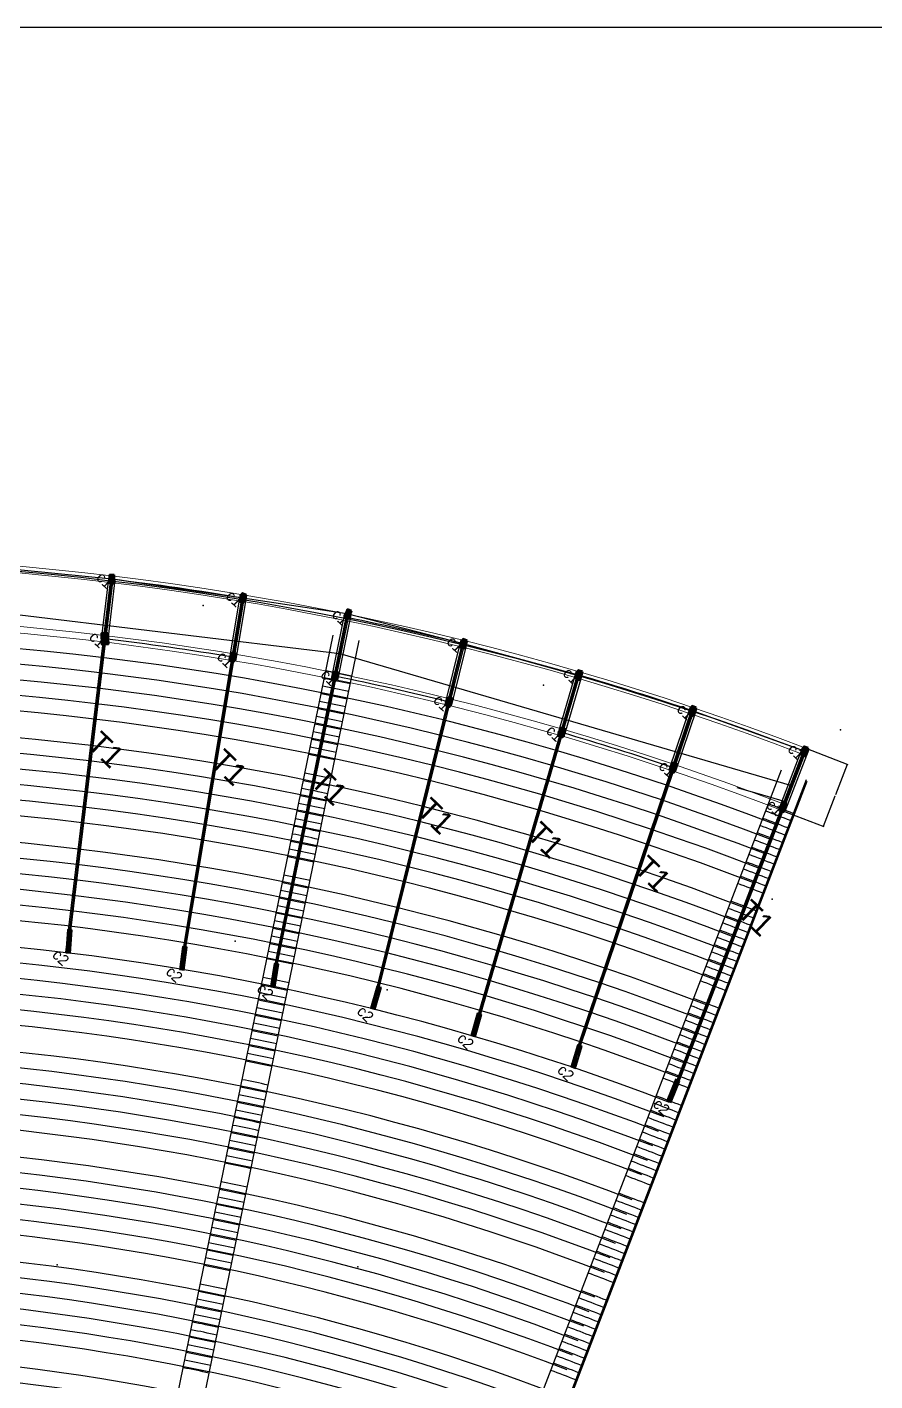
# Model space of a CAD drawing. Extents: x 60675 to 406257, y -6788 to 756297.
# Drawn here: x 393291 to 393673, y 755368 to 755978 of the extents above; entities that cross this region are included whole.
import ezdxf

# ---------------------------------------------------------------- set-up
doc = ezdxf.new("R2010")
doc.units = 0
doc.linetypes.add('CONTINU', pattern=[0])
doc.layers.get('0').update_dxf_attribs({"linetype": 'CONTINUOUS'})
doc.layers.get('Defpoints').update_dxf_attribs({"linetype": 'CONTINUOUS'})
doc.layers.add('CENTERLINE', color=7, linetype='CONTINUOUS')
doc.layers.add('POINTS', color=7, linetype='CONTINUOUS')
for name, color, linetype, lineweight in [('column', 61, 'CONTINUOUS', 20), ('DIMENSIONLINE', 5, 'CONTINUOUS', 9), ('elevation', 33, 'CONTINUOUS', 25), ('greenery', 3, 'CONTINUOUS', 13), ('HATCH', 8, 'CONTINUOUS', 5), ('Wind&door', 141, 'CONTINUOUS', 30)]:
    doc.layers.add(name, color=color, linetype=linetype, lineweight=lineweight)
doc.layers.add('RHS', color=7, linetype='CONTINUOUS', lineweight=25, true_color=0x3dad99)
doc.dimstyles.get("Standard").update_dxf_attribs({"dimtxt": 0.18, "dimasz": 0.18, "dimexe": 0.18, "dimexo": 0.0625, "dimgap": 0.09, "dimtad": 0, "dimtih": 1, "dimtoh": 1, "dimdec": 4, "dimzin": 0, "dimdsep": 46, "dimtxsty": 'Standard', "dimcen": 0.09, "dimadec": 0, "dimazin": 0, "dimtfac": 1, "dimtdec": 4, "dimtofl": 0, "dimtmove": 0, "dimatfit": 3, "dimfxl": 1, "dimtolj": 1, "dimtzin": 0, "dimarcsym": 0})

# ---------------------------------------------------------------- blocks, each defined once
blk = doc.blocks.new('*D109')
at = {"color": 0, "lineweight": -2}
for p, q in [((393642.05, 755653.09), (393660.96, 755645.83)), ((393660.72, 755645.72), (393655.48, 755632.07)), ((393650.09, 755618.06), (393655.34, 755631.71)), ((393631.29, 755625.09), (393650.2, 755617.82))]:
    blk.add_line(p, q, dxfattribs=at)
at = {"color": 0, "lineweight": 25}
for points in [[(393660.7, 755645.73), (393660.75, 755645.71), (393660.79, 755645.89)], [(393650.06, 755618.07), (393650.12, 755618.04), (393650.03, 755617.89)]]:
    blk.add_solid(points, dxfattribs=at)
at = {"layer": 'Defpoints', "color": 0, "lineweight": 25}
for p in [(393641.99, 755653.12, 13169.81), (393631.23, 755625.11, 13169.81), (393650.03, 755617.89)]:
    blk.add_point(p, dxfattribs=at)
at = {"color": 0, "insert": (393655.41, 755631.89), "char_height": 0.18, "attachment_point": 5}
blk.add_mtext('\\A1;30.0000', dxfattribs=at)
blk = doc.blocks.new('A$C72AB280E')
blk.add_line((0.92, 0.168), (0.867, 0.083))
at = {"color": 2}
for points in [[(1.002, 0.187), (0.116, 0.736), (0, 0.549), (0.887, 0)], [(0.961, 0.177), (0.126, 0.695), (0.041, 0.559), (0.877, 0.041)]]:
    blk.add_lwpolyline(points, close=True, dxfattribs=at)
for points in [[(0.083, 0.569), (0.339, 0.41), (0.391, 0.495), (0.135, 0.654), (0.083, 0.569)], [(0.936, 0.193), (0.598, 0.402), (0.514, 0.266), (0.851, 0.057)], [(0.92, 0.168), (0.608, 0.361), (0.555, 0.276), (0.867, 0.083)]]:
    blk.add_lwpolyline(points)

msp = doc.modelspace()

# ---------------------------------------------------------------- hatches: boundary and pattern name
at = {"layer": 'HATCH', "lineweight": 9}
h = msp.add_hatch(dxfattribs=at)
h.set_pattern_fill('ANSI37', color=256, angle=-110.92071679, style=0)
h.set_pattern_definition([(24.0792832, (376096.05253, 696893.21194), (0.05100004682, -0.11412272002), []), (294.0792832, (376096.05253, 696893.21194), (-0.11412272002, -0.05100004682), [])])
h.paths.add_polyline_path([(393383.497, 755696.38973), (393382.78285, 755694.52158), (393383.71693, 755694.16451), (393384.43108, 755696.03266)])
h.paths.add_polyline_path([(393382.69358, 755694.28806), (393382.0687, 755692.65343), (393383.00278, 755692.29635), (393383.62766, 755693.93099)])
h.paths.add_polyline_path([(393382.78285, 755694.52158), (393382.69358, 755694.28806), (393383.62766, 755693.93099), (393383.71693, 755694.16451)])
h.paths.add_polyline_path([(393384.651, 755693.80743), (393385.36515, 755695.67558), (393384.43108, 755696.03266), (393383.71693, 755694.16451)])
h.paths.add_polyline_path([(393384.20466, 755692.63984), (393384.56173, 755693.57391), (393383.62766, 755693.93099), (393383.27058, 755692.99691)])
h.paths.add_polyline_path([(393384.56173, 755693.57391), (393384.651, 755693.80743), (393383.71693, 755694.16451), (393383.62766, 755693.93099)])
h.paths.add_polyline_path([(393383.93685, 755691.93928), (393384.20466, 755692.63984), (393383.27058, 755692.99691), (393383.00278, 755692.29635)])

# ---------------------------------------------------------------- linework, layer by layer
at = {"color": 252}
for p, q in [((393329.21015, 755729.23021, 13383.74315), (393274.34631, 755734.66242, -370.13942)), ((393388.15185, 755720.76679, 13169.80587), (393329.21015, 755729.23021, 13383.74315)), ((393435.12216, 755713.61183), (393388.15185, 755720.76679, 13169.80587)), ((393487.67852, 755700.13956, 13169.80587), (393435.12216, 755713.61183)), ((393539.61833, 755686.10505, 13383.74315), (393487.67852, 755700.13956, 13169.80587)), ((393590.97485, 755669.92919, 13169.80587), (393539.61833, 755686.10505, 13383.74315)), ((393640.98337, 755651.89388, 13169.80587), (393590.97485, 755669.92919, 13169.80587))]:
    msp.add_line(p, q, dxfattribs=at)
for p, q in [((393324.31445, 755701.11292, 13091.56162), (393327.7209, 755729.4095, 13383.74315)), ((393327.29294, 755700.75435, 13091.56162), (393330.6994, 755729.05093, 13383.74315)), ((393221.4422, 755721.18453, 13169.80587), (393431.98964, 755695.83801, 13169.80587)), ((393386.91933, 755722.49332, -383.68159), (393381.97912, 755692.90198, -72.57927)), ((393389.87838, 755721.99931, -383.68159), (393384.93816, 755692.40797, -72.57927)), ((393479.35671, 755672.83942, 13169.80587), (393486.58406, 755701.95674, 13169.80587)), ((393482.26836, 755672.1167, 13169.80587), (393489.4957, 755701.23402, 13169.80587)), ((393431.98964, 755695.83801, 13169.80587), (393635.53187, 755636.31291, 13169.80587)), ((393530.17874, 755659.17098, 13091.56162), (393538.59966, 755687.96578, 13399.12065)), ((393533.05814, 755658.32891, 13091.56162), (393541.47906, 755687.12372, 13399.12065)), ((393580.43268, 755643.40726, 13169.80587), (393590.03378, 755671.83035, 13169.80587)), ((393583.27491, 755642.44718, 13169.80587), (393592.87601, 755670.87027, 13169.80587)), ((393641.52157, 755653.29447, 13169.80587), (393580.18548, 755493.67329, 13169.80587)), ((393641.98829, 755653.11513, 13169.80587), (393580.65224, 755493.49405, 13169.80587)), ((393642.45502, 755652.93578, 13169.80587), (393581.33351, 755493.87301, 13169.80587)), ((393640.58811, 755653.65316, 13169.80587), (393629.82708, 755625.64864, 13169.80587)), ((393643.38848, 755652.57709, 13169.80587), (393632.62745, 755624.57257, 13169.80587))]:
    msp.add_line(p, q)
at = {"color": 3, "linetype": 'CONTINU', "lineweight": 25}
msp.add_lwpolyline([(392601.17332, 755978.07413), (394813.52757, 755978.07413), (394813.52757, 754562.58606), (392601.17332, 754562.58606)], close=True, dxfattribs=at)
at = {"color": 42}
msp.add_lwpolyline([(393610.92873, 755635.49196), (393619.97809, 755632.82145), (393632.74108, 755629.05792)], dxfattribs=at)
at = {"color": 252}
msp.add_arc((393172.5328, 754415.90425, 13169.80587), 1321.78528, 69.24286607, 106.48700625, dxfattribs=at)
at = {"layer": 'CENTERLINE', "color": 0}
for points in [[(393428.11059, 755684.3827), (393434.13433, 755713.77262)], [(393431.04949, 755683.78034), (393437.07324, 755713.17026)], [(393450.58539, 755138.28026), (393642.71084, 755638.26798)]]:
    msp.add_lwpolyline(points, dxfattribs=at)
at = {"layer": 'CENTERLINE', "color": 1}
msp.add_lwpolyline([(393450.58539, 755138.28026), (393642.71084, 755638.26798)], dxfattribs=at)
at = {"layer": 'column', "color": 2, "lineweight": 50}
for points, elevation in [([(393330.13784, 755731.29543), (393328.13909, 755731.22485), (393328.28025, 755727.22734), (393330.27901, 755727.29792)], 13383.74315), ([(393329.6558, 755730.7781), (393328.65642, 755730.74281), (393328.7623, 755727.74468), (393329.76167, 755727.77997)], 13383.74315), ([(393389.81122, 755722.307), (393387.94307, 755723.02115), (393386.51477, 755719.28485), (393388.38292, 755718.5707)], -368.12693), ([(393389.16564, 755722.0185), (393388.23157, 755722.37558), (393387.16034, 755719.57335), (393388.09442, 755719.21627)], -368.12693), ([(393327.39282, 755705.00631), (393324.39469, 755704.90044), (393324.57114, 755699.90355), (393327.56928, 755700.00943)], 13106.94815), ([(393326.91077, 755704.48898), (393324.91202, 755704.41839), (393325.05319, 755700.42089), (393327.05194, 755700.49147)], 13106.94815), ([(393326.42873, 755703.97164), (393325.42935, 755703.93635), (393325.53523, 755700.93822), (393326.53461, 755700.97351)], 13106.94815), ([(393489.33789, 755701.67977), (393487.46974, 755702.39392), (393486.04144, 755698.65762), (393487.90959, 755697.94347)], 13169.80587), ([(393488.69231, 755701.39127), (393487.75824, 755701.74834), (393486.68701, 755698.94612), (393487.62109, 755698.58904)], 13169.80587), ([(393385.36515, 755695.67558), (393383.497, 755696.38973), (393382.0687, 755692.65343), (393383.93685, 755691.93928)], -88.14307), ([(393384.71958, 755695.38708), (393383.7855, 755695.74416), (393382.71428, 755692.94193), (393383.64835, 755692.58485)], -88.14307), ([(393541.27769, 755687.64526), (393539.40954, 755688.35942), (393537.98124, 755684.62311), (393539.84939, 755683.90896)], 13383.74315), ([(393540.63212, 755687.35676), (393539.69804, 755687.71384), (393538.62682, 755684.91161), (393539.56089, 755684.55454)], 13383.74315), ([(393482.83347, 755675.47495), (393480.96532, 755676.1891), (393479.53702, 755672.4528), (393481.40517, 755671.73865)], 13169.80587), ([(393482.18789, 755675.18645), (393481.25382, 755675.54353), (393480.18259, 755672.7413), (393481.11667, 755672.38422)], 13169.80587), ([(393592.63422, 755671.46941), (393590.76607, 755672.18356), (393589.33776, 755668.44726), (393591.20592, 755667.7331)], 13169.80587), ([(393591.98864, 755671.18091), (393591.05457, 755671.53798), (393589.98334, 755668.73575), (393590.91742, 755668.37868)], 13169.80587), ([(393533.69908, 755661.7307), (393531.83093, 755662.44485), (393530.40263, 755658.70855), (393532.27078, 755657.9944)], 13106.94815), ([(393533.05351, 755661.4422), (393532.11943, 755661.79927), (393531.04821, 755658.99705), (393531.98228, 755658.63997)], 13106.94815), ([(393643.10962, 755653.25515), (393641.24147, 755653.96931), (393639.81317, 755650.233), (393641.68132, 755649.51885)], 13169.80587), ([(393642.46405, 755652.96665), (393641.52997, 755653.32373), (393640.45874, 755650.5215), (393641.39282, 755650.16443)], 13169.80587), ([(393583.99348, 755645.88938), (393582.12533, 755646.60353), (393580.69703, 755642.86723), (393582.56518, 755642.15308)], 13169.80587), ([(393583.34791, 755645.60088), (393582.41383, 755645.95796), (393581.3426, 755643.15573), (393582.27668, 755642.79865)], 13169.80587), ([(393633.42498, 755628.05183), (393631.55683, 755628.76598), (393630.12853, 755625.02968), (393631.99668, 755624.31552)], 13169.80587), ([(393632.77941, 755627.76333), (393631.84533, 755628.1204), (393630.77411, 755625.31818), (393631.70818, 755624.9611)], 13169.80587)]:
    msp.add_lwpolyline(points, close=True, dxfattribs=dict(at, elevation=elevation))
for points in [[(393437.26315, 755715.01165), (393435.395, 755715.7258), (393433.96669, 755711.9895), (393435.83485, 755711.27535)], [(393436.61757, 755714.72315), (393435.6835, 755715.08023), (393434.61227, 755712.278), (393435.54635, 755711.92092)], [(393431.54076, 755687.09205), (393429.67261, 755687.8062), (393428.24431, 755684.0699), (393430.11246, 755683.35575)], [(393430.89518, 755686.80355), (393429.96111, 755687.16062), (393428.88988, 755684.3584), (393429.82396, 755684.00132)]]:
    msp.add_lwpolyline(points, close=True, dxfattribs=at)
at = {"layer": 'DIMENSIONLINE'}
for points, elevation in [([(393328.43898, 755727.40497), (393328.30995, 755731.05886), (393329.88694, 755731.11455), (393330.01597, 755727.46066)], 13383.74315), ([(393386.73018, 755719.38655), (393388.03571, 755722.80169), (393389.50965, 755722.23824), (393388.20412, 755718.82309)], -368.12693), ([(393325.21191, 755700.59851), (393325.08288, 755704.25241), (393326.65987, 755704.3081), (393326.7889, 755700.6542)], 13106.94815), ([(393486.25685, 755698.75932), (393487.56238, 755702.17446), (393489.03632, 755701.611), (393487.73079, 755698.19586)], 13169.80587), ([(393382.28411, 755692.75513), (393383.58964, 755696.17027), (393385.06359, 755695.60682), (393383.75806, 755692.19167)], -88.14307), ([(393538.19665, 755684.72481), (393539.50218, 755688.13996), (393540.97613, 755687.5765), (393539.6706, 755684.16136)], 13383.74315), ([(393479.75243, 755672.5545), (393481.05796, 755675.96964), (393482.5319, 755675.40619), (393481.22637, 755671.99104)], 13169.80587), ([(393589.55318, 755668.54895), (393590.85871, 755671.9641), (393592.33265, 755671.40064), (393591.02712, 755667.9855)], 13169.80587), ([(393530.61804, 755658.81025), (393531.92357, 755662.22539), (393533.39752, 755661.66193), (393532.09199, 755658.24679)], 13106.94815), ([(393640.02858, 755650.3347), (393641.33411, 755653.74985), (393642.80806, 755653.18639), (393641.50253, 755649.77125)], 13169.80587), ([(393580.91244, 755642.96893), (393582.21797, 755646.38407), (393583.69192, 755645.82062), (393582.38639, 755642.40547)], 13169.80587), ([(393630.34394, 755625.13138), (393631.64947, 755628.54652), (393633.12342, 755627.98306), (393631.81789, 755624.56792)], 13169.80587)]:
    msp.add_lwpolyline(points, close=True, dxfattribs=dict(at, elevation=elevation))
for points in [[(393434.18211, 755712.0912), (393435.48764, 755715.50634), (393436.96158, 755714.94289), (393435.65605, 755711.52774)], [(393428.45972, 755684.1716), (393429.76525, 755687.58674), (393431.23919, 755687.02328), (393429.93366, 755683.60814)]]:
    msp.add_lwpolyline(points, close=True, dxfattribs=at)
at = {"layer": 'elevation', "ltscale": 0.05}
for points in [[(393323.51667, 755189.81326), (393428.90769, 755704.01732)], [(393335.27049, 755187.39504), (393440.66331, 755701.60789)], [(393442.82266, 755153.40694), (393631.09686, 755643.37216)], [(393454.02092, 755149.09428), (393642.29834, 755639.06787)]]:
    msp.add_lwpolyline(points, dxfattribs=at)
for centre, radius, start, end in [((393173.82236, 754432.44638, 13169.80587), 1277.01877, 78.12198721, 78.66039116), ((393175.08567, 754435.73404, 13169.80587), 1277.01877, 78.147897, 78.6863009), ((393175.08567, 754435.73404, 13169.80587), 1270.01877, 78.14641322, 78.68778468), ((393175.08567, 754435.73404, 13169.80587), 1263.01877, 78.144913, 78.68928491), ((393173.82236, 754432.44638, 13169.80587), 1270.01877, 78.12036062, 78.66173213), ((393175.08567, 754435.73404, 13169.80587), 1256.01877, 78.14339605, 78.69080186), ((393173.82236, 754432.44638, 13169.80587), 1263.01877, 78.118716, 78.66308797), ((393175.08567, 754435.73404, 13169.80587), 1249.01877, 78.1418621, 78.69233581), ((393173.82236, 754432.44638, 13169.80587), 1256.01877, 78.11705304, 78.66445891), ((393173.82236, 754432.44638, 13169.80587), 1249.01877, 78.11537145, 78.66584522), ((393173.82236, 754432.44638, 13169.80587), 1242.01877, 78.11367091, 78.66724716), ((393175.08567, 754435.73404, 13169.80587), 1242.01877, 78.14031086, 78.69388705), ((393175.08567, 754435.73404, 13169.80587), 1230.01877, 78.13761051, 78.69658741), ((393173.82236, 754432.44638, 13169.80587), 1230.01877, 78.11071064, 78.66968761), ((393173.82236, 754432.44638, 13169.80587), 1223.01877, 78.10895701, 78.67113332), ((393175.08567, 754435.73404, 13169.80587), 1223.01877, 78.13601083, 78.69818708), ((393173.82236, 754432.44638, 13169.80587), 1216.01877, 78.10718317, 78.67259568), ((393175.08567, 754435.73404, 13169.80587), 1216.01877, 78.13439273, 78.69980517), ((393170.9755, 754430.83369), 1277.01877, 68.68510021, 69.22350416), ((393172.76076, 754433.86973), 1277.01877, 68.71101, 69.24941391), ((393173.82236, 754432.44638, 13169.80587), 1209.01877, 78.10538879, 78.67407497), ((393175.08567, 754435.73404, 13169.80587), 1209.01877, 78.1327559, 78.70144201), ((393170.9755, 754430.83369), 1270.01877, 68.68347362, 69.22484513), ((393172.76076, 754433.86973), 1270.01877, 68.70952623, 69.25089768), ((393175.08567, 754435.73404, 13169.80587), 1202.01877, 78.1311, 78.7030979), ((393170.9755, 754430.83369), 1263.01877, 68.68182899, 69.22620097), ((393172.76076, 754433.86973), 1263.01877, 68.708026, 69.25239791), ((393175.08567, 754435.73404, 13169.80587), 1195.01877, 78.12942471, 78.7047732), ((393173.82236, 754432.44638, 13169.80587), 1202.01877, 78.10357352, 78.67557149), ((393170.9755, 754430.83369), 1256.01877, 68.68016605, 69.22757191), ((393172.76076, 754433.86973), 1256.01877, 68.70650905, 69.25391486), ((393173.82236, 754432.44638, 13169.80587), 1195.01877, 78.10173698, 78.67708554), ((393172.76076, 754433.86973), 1249.01877, 68.7049751, 69.25544881), ((393175.08567, 754435.73404, 13169.80587), 1183.01877, 78.12650665, 78.70769126), ((393172.76076, 754433.86973), 1242.01877, 68.70342386, 69.25700005), ((393170.9755, 754430.83369), 1249.01877, 68.67848445, 69.22895822), ((393175.08567, 754435.73404, 13169.80587), 1176.01877, 78.12477695, 78.70942096), ((393173.82236, 754432.44638, 13169.80587), 1183.01877, 78.09853806, 78.67972274), ((393170.9755, 754430.83369), 1242.01877, 68.6767839, 69.23036016), ((393175.08567, 754435.73404, 13169.80587), 1169.01877, 78.12302653, 78.71117138), ((393173.82236, 754432.44638, 13169.80587), 1176.01877, 78.09664188, 78.68128597), ((393170.9755, 754430.83369), 1230.01877, 68.67382365, 69.23280061), ((393172.76076, 754433.86973), 1230.01877, 68.7007235, 69.25970041), ((393175.08567, 754435.73404, 13169.80587), 1162.01877, 78.12125502, 78.71294289), ((393173.82236, 754432.44638, 13169.80587), 1169.01877, 78.09472298, 78.68286791), ((393172.76076, 754433.86973), 1223.01877, 68.69912383, 69.26130008), ((393175.08567, 754435.73404, 13169.80587), 1155.01877, 78.11946204, 78.71473587), ((393173.82236, 754432.44638, 13169.80587), 1162.01877, 78.09278097, 78.68446891), ((393172.76076, 754433.86973), 1216.01877, 68.69750573, 69.26291817), ((393170.9755, 754430.83369), 1223.01877, 68.67207001, 69.23424632), ((393173.82236, 754432.44638, 13169.80587), 1155.01877, 78.09081542, 78.68608932), ((393172.76076, 754433.86973), 1209.01877, 68.6958689, 69.26455501), ((393170.9755, 754430.83369), 1216.01877, 68.67029617, 69.23570868), ((393173.82236, 754432.44638, 13169.80587), 1148.01877, 78.08882589, 78.68772949), ((393175.08567, 754435.73404, 13169.80587), 1148.01877, 78.11764719, 78.71655072), ((393172.76076, 754433.86973), 1202.01877, 68.694213, 69.2662109), ((393170.9755, 754430.83369), 1209.01877, 68.6685018, 69.23718797), ((393172.76076, 754433.86973), 1195.01877, 68.69253771, 69.2678862), ((393170.9755, 754430.83369), 1202.01877, 68.66668653, 69.23868449), ((393173.82236, 754432.44638, 13169.80587), 1136.01877, 78.08535824, 78.69058824), ((393175.08567, 754435.73404, 13169.80587), 1136.01877, 78.11448399, 78.71971391), ((393170.9755, 754430.83369), 1195.01877, 68.66484998, 69.24019854), ((393173.82236, 754432.44638, 13169.80587), 1129.01877, 78.0833014, 78.69228391), ((393175.08567, 754435.73404, 13169.80587), 1129.01877, 78.11260774, 78.72159017), ((393172.76076, 754433.86973), 1183.01877, 68.68961965, 69.27080426), ((393173.82236, 754432.44638, 13169.80587), 1122.01877, 78.08121889, 78.69400073), ((393175.08567, 754435.73404, 13169.80587), 1122.01877, 78.11070808, 78.72348983), ((393172.76076, 754433.86973), 1176.01877, 68.68788995, 69.27253396), ((393170.9755, 754430.83369), 1183.01877, 68.66165106, 69.24283574), ((393173.82236, 754432.44638, 13169.80587), 1115.01877, 78.07911024, 78.69573911), ((393175.08567, 754435.73404, 13169.80587), 1115.01877, 78.10878456, 78.72541335), ((393172.76076, 754433.86973), 1169.01877, 68.68613953, 69.27428438), ((393170.9755, 754430.83369), 1176.01877, 68.65975488, 69.24439896), ((393175.08567, 754435.73404, 13169.80587), 1108.01877, 78.10683674, 78.72736117), ((393172.76076, 754433.86973), 1162.01877, 68.68436802, 69.27605589), ((393170.9755, 754430.83369), 1169.01877, 68.65783598, 69.24598091), ((393175.08567, 754435.73404, 13169.80587), 1101.01877, 78.10486415, 78.72933376), ((393173.82236, 754432.44638, 13169.80587), 1108.01877, 78.07697495, 78.69749946), ((393172.76076, 754433.86973), 1155.01877, 68.68257504, 69.27784887), ((393170.9755, 754430.83369), 1162.01877, 68.65589397, 69.24758191), ((393173.82236, 754432.44638, 13169.80587), 1101.01877, 78.0748125, 78.69928219), ((393172.76076, 754433.86973), 1148.01877, 68.68076019, 69.27966371), ((393170.9755, 754430.83369), 1155.01877, 68.65392842, 69.24920232), ((393175.08567, 754435.73404, 13169.80587), 1089.01877, 78.10142357, 78.73277434), ((393170.9755, 754430.83369), 1148.01877, 68.65193889, 69.25084249), ((393175.08567, 754435.73404, 13169.80587), 1082.01877, 78.09938132, 78.73481658), ((393173.82236, 754432.44638, 13169.80587), 1089.01877, 78.07104076, 78.70239162), ((393172.76076, 754433.86973), 1136.01877, 68.67759699, 69.28282692), ((393175.08567, 754435.73404, 13169.80587), 1075.01877, 78.09731248, 78.73688543), ((393173.82236, 754432.44638, 13169.80587), 1082.01877, 78.06880195, 78.7042373), ((393172.76076, 754433.86973), 1129.01877, 68.67572074, 69.28470317), ((393170.9755, 754430.83369), 1136.01877, 68.64847124, 69.25370124), ((393175.08567, 754435.73404, 13169.80587), 1068.01877, 78.09521652, 78.73898139), ((393173.82236, 754432.44638, 13169.80587), 1075.01877, 78.06653399, 78.70610703), ((393172.76076, 754433.86973), 1122.01877, 68.67382107, 69.28660283), ((393170.9755, 754430.83369), 1129.01877, 68.6464144, 69.25539691), ((393173.82236, 754432.44638, 13169.80587), 1068.01877, 78.06423628, 78.70800125), ((393170.9755, 754430.83369), 1122.01877, 68.64433189, 69.25711373), ((393173.82236, 754432.44638, 13169.80587), 1061.01877, 78.06190827, 78.70992048), ((393175.08567, 754435.73404, 13169.80587), 1061.01877, 78.09309289, 78.74110501), ((393170.9755, 754430.83369), 1115.01877, 68.64222324, 69.25885211), ((393172.76076, 754433.86973), 1115.01877, 68.67189756, 69.28852635), ((393173.82236, 754432.44638, 13169.80587), 1054.01877, 78.05954933, 78.7118652), ((393175.08567, 754435.73404, 13169.80587), 1054.01877, 78.09094107, 78.74325684), ((393170.9755, 754430.83369), 1108.01877, 68.64008794, 69.26061246), ((393172.76076, 754433.86973), 1108.01877, 68.66994974, 69.29047417), ((393170.9755, 754430.83369), 1101.01877, 68.6379255, 69.26239519), ((393172.76076, 754433.86973), 1101.01877, 68.66797715, 69.29244676), ((393173.82236, 754432.44638, 13169.80587), 1042.01877, 78.05543169, 78.71525979), ((393175.08567, 754435.73404, 13169.80587), 1042.01877, 78.08718496, 78.74701295), ((393172.76076, 754433.86973), 1089.01877, 68.66453657, 69.29588734), ((393173.82236, 754432.44638, 13169.80587), 1035.01877, 78.05298565, 78.71727631), ((393175.08567, 754435.73404, 13169.80587), 1035.01877, 78.08495367, 78.74924424), ((393170.9755, 754430.83369), 1089.01877, 68.63415376, 69.26550462), ((393173.82236, 754432.44638, 13169.80587), 1028.01877, 78.05050628, 78.71932031), ((393175.08567, 754435.73404, 13169.80587), 1028.01877, 78.08269199, 78.75150591), ((393170.9755, 754430.83369), 1082.01877, 68.63191495, 69.26735031), ((393172.76076, 754433.86973), 1082.01877, 68.66249433, 69.29792958), ((393175.08567, 754435.73404, 13169.80587), 1021.01877, 78.08039931, 78.7537986), ((393170.9755, 754430.83369), 1075.01877, 68.62964698, 69.26922002), ((393172.76076, 754433.86973), 1075.01877, 68.66042548, 69.29999843), ((393175.08567, 754435.73404, 13169.80587), 1014.01877, 78.07807497, 78.75612294), ((393173.82236, 754432.44638, 13169.80587), 1021.01877, 78.04799293, 78.72139233), ((393170.9755, 754430.83369), 1068.01877, 68.62734929, 69.27111425), ((393172.76076, 754433.86973), 1068.01877, 68.65832951, 69.30209439), ((393175.08567, 754435.73404, 13169.80587), 1007.01877, 78.07571832, 78.75847959), ((393173.82236, 754432.44638, 13169.80587), 1014.01877, 78.04544487, 78.72349295), ((393170.9755, 754430.83369), 1061.01877, 68.62502127, 69.27303348), ((393172.76076, 754433.86973), 1061.01877, 68.65620589, 69.30421801), ((393173.82236, 754432.44638, 13169.80587), 1007.01877, 78.04286139, 78.72562278), ((393170.9755, 754430.83369), 1054.01877, 68.62266233, 69.2749782), ((393172.76076, 754433.86973), 1054.01877, 68.65405407, 69.30636984), ((393175.08567, 754435.73404, 13169.80587), 995.01877, 78.07160119, 78.76259672), ((393175.08567, 754435.73404, 13169.80587), 988.01877, 78.06915335, 78.76504456), ((393173.82236, 754432.44638, 13169.80587), 995.01877, 78.03834799, 78.72934364), ((393170.9755, 754430.83369), 1042.01877, 68.61854469, 69.27837279), ((393172.76076, 754433.86973), 1042.01877, 68.65029796, 69.31012595), ((393175.08567, 754435.73404, 13169.80587), 981.01877, 78.06667057, 78.76752734), ((393173.82236, 754432.44638, 13169.80587), 988.01877, 78.03566454, 78.73155588), ((393170.9755, 754430.83369), 1035.01877, 68.61609865, 69.28038932), ((393172.76076, 754433.86973), 1035.01877, 68.64806667, 69.31235724), ((393173.82236, 754432.44638, 13169.80587), 981.01877, 78.0329428, 78.73379969), ((393170.9755, 754430.83369), 1028.01877, 68.61361929, 69.28243331), ((393172.76076, 754433.86973), 1028.01877, 68.645805, 69.31461891), ((393173.82236, 754432.44638, 13169.80587), 974.01877, 78.03018194, 78.73607575), ((393175.08567, 754435.73404, 13169.80587), 974.01877, 78.06415211, 78.7700458), ((393170.9755, 754430.83369), 1021.01877, 68.61110593, 69.28450532), ((393172.76076, 754433.86973), 1021.01877, 68.64351231, 69.3169116), ((393173.82236, 754432.44638, 13169.80587), 967.01877, 78.0273811, 78.73838477), ((393175.08567, 754435.73404, 13169.80587), 967.01877, 78.06159718, 78.77260072), ((393170.9755, 754430.83369), 1014.01877, 68.60855787, 69.28660595), ((393172.76076, 754433.86973), 1014.01877, 68.64118797, 69.31923594), ((393173.82236, 754432.44638, 13169.80587), 960.01877, 78.02453942, 78.74072746), ((393175.08567, 754435.73404, 13169.80587), 960.01877, 78.059005, 78.77519291), ((393172.76076, 754433.86973), 1007.01877, 68.63883131, 69.32159259), ((393170.9755, 754430.83369), 1007.01877, 68.60597439, 69.28873578)]:
    msp.add_arc(centre, radius, start, end, dxfattribs=at)
at = {"layer": 'greenery'}
for radius, start in [(1307.01877, 68.98021218), (1304.01877, 68.98021218), (1280.01877, 68.98021218), (1277.01877, 68.71101023)]:
    msp.add_arc((393173.17327, 754433.06983, 13169.80587), radius, start, 106.7277597, dxfattribs=at)
at = {"layer": 'POINTS', "linetype": 'Continuous'}
for p in [(393370.25895, 755717.36134, 13177.98), (393523.79563, 755681.56243, 13167.08), (393657.71586, 755661.43002, 13178.02), (393626.85548, 755585.04067, 13129.15), (393384.69201, 755566.13078, 13107.65), (393453.2114, 755544.3132, 13099.44), (393304.53993, 755420.39278, 13050.41), (393439.97669, 755419.42205, 13045.16)]:
    msp.add_point(p, dxfattribs=at)
at = {"layer": 'RHS'}
for p, q in [((393308.45491, 755561.0049, 11646.08453), (393328.71373, 755729.28997, 13383.74315)), ((393308.95134, 755560.94524, 11646.08566), (393329.21015, 755729.23021, 13383.74315)), ((393309.44775, 755560.88538, 11646.08453), (393329.70656, 755729.17045, 13383.74315)), ((393387.90568, 755722.32865, -383.68159), (393359.74725, 755553.66288, 1389.55068)), ((393388.39886, 755722.24631, -383.68159), (393360.24044, 755553.58065, 1389.54954)), ((393388.89203, 755722.16398, -383.68159), (393360.7336, 755553.49821, 1389.55068)), ((393446.35992, 755535.75187, 13169.80587), (393487.55461, 755701.71583, 13169.80587)), ((393446.84522, 755535.63153, 13169.80587), (393488.03988, 755701.59538, 13169.80587)), ((393447.33047, 755535.51097, 13169.80587), (393488.52516, 755701.47493, 13169.80587)), ((393360.24044, 755553.58065, 1389.54954), (393382.3061, 755685.7514)), ((393491.56157, 755523.55941, 11646.08453), (393539.55946, 755687.68509, 13399.12065)), ((393492.0415, 755523.41917, 11646.08566), (393540.03936, 755687.54475, 13399.12065)), ((393492.52137, 755523.27872, 11646.08453), (393540.51926, 755687.40441, 13399.12065)), ((393536.2565, 755509.50339, 13169.80587), (393590.98119, 755671.51032, 13169.80587)), ((393536.73023, 755509.34348, 13169.80587), (393591.45489, 755671.35031, 13169.80587)), ((393537.2039, 755509.18336, 13169.80587), (393591.9286, 755671.19029, 13169.80587))]:
    msp.add_line(p, q, dxfattribs=at)
for points in [[(393400.77961, 755546.0541), (393435.11397, 755713.57183)], [(393401.26945, 755545.95382), (393435.60378, 755713.47144)], [(393401.75925, 755545.85332), (393436.0936, 755713.37105)]]:
    msp.add_lwpolyline(points, dxfattribs=at)
at = {"layer": 'Wind&door', "color": 1, "lineweight": -3}
for radius, start, end in [(1305.51877, 80.52198846, 83.1355425), (1305.51877, 76.06007341, 78.41709907), (1270.01877, 68.98021218, 106.7277597), (1278.51877, 80.52198846, 83.1355425), (1263.01877, 68.98021218, 106.7277597), (1256.01877, 68.98021218, 106.7277597), (1278.51877, 76.06007341, 78.41709907), (1305.51877, 71.3354271, 73.69865562), (1249.01877, 68.98021218, 106.7277597), (1242.01877, 68.98021218, 106.7277597), (1230.01877, 68.98021218, 106.7277597), (1278.51877, 71.3354271, 73.69865562), (1223.01877, 68.98021218, 106.7277597), (1216.01877, 68.98021218, 106.7277597), (1209.01877, 68.98021218, 106.7277597), (1202.01877, 68.98021218, 106.7277597), (1195.01877, 68.98021218, 106.7277597), (1183.01877, 68.98021218, 106.7277597), (1176.01877, 68.98021218, 106.7277597), (1169.01877, 68.98021218, 106.7277597), (1162.01877, 68.98021218, 106.7277597), (1155.01877, 68.98021218, 106.7277597), (1148.01877, 68.98021218, 107.02721172), (1136.01877, 68.98021218, 106.7277597), (1129.01877, 68.98021218, 106.7277597), (1122.01877, 68.98021218, 106.7277597), (1115.01877, 68.98021218, 106.7277597), (1108.01877, 68.98021218, 106.7277597), (1101.01877, 68.98021218, 106.7277597), (1089.01877, 68.98021218, 106.7277597), (1082.01877, 68.98021218, 106.7277597), (1075.01877, 68.98021218, 106.7277597), (1068.01877, 68.98021218, 106.7277597), (1061.01877, 68.98021218, 106.7277597), (1054.01877, 68.98021218, 106.7277597), (1042.01877, 68.98021218, 106.7277597), (1035.01877, 68.98021218, 106.7277597), (1028.01877, 68.98021218, 106.7277597), (1021.01877, 68.98021218, 106.7277597), (1014.01877, 68.98021218, 106.7277597), (1007.01877, 68.98021218, 106.7277597), (995.01877, 68.98021218, 106.7277597), (988.01877, 68.98021218, 106.7277597), (981.01877, 68.98021218, 106.7277597), (974.01877, 68.98021218, 106.7277597), (967.01877, 68.98021218, 106.7277597), (960.01877, 68.98021218, 106.7277597), (948.01877, 68.98021218, 106.7277597), (941.01877, 68.98021218, 106.7277597)]:
    msp.add_arc((393173.17327, 754433.06983, 13169.80587), radius, start, end, dxfattribs=at)

# ---------------------------------------------------------------- block references
at = {"yscale": 10, "zscale": 10}
for p, xscale, rotation in [((393304.24742, 755568.8245, 11646.08453), 9.999999999513337, 297.5718825361058), ((393355.95167, 755561.55593, 1389.55068), 9.999999999869484, 294.1351400461601), ((393397.23225, 755554.04936), 9.999999999993616, 292.2691883228696), ((393443.33504, 755544.44923, 13169.80587), 9.999999999873953, 286.0527848037314), ((393488.56158, 755532.24886, 11646.08566), 9.999999999971433, 285.8562777966546), ((393533.83335, 755518.05537, 13169.80587), 9.999999999718106, 285.1483207724356), ((393577.86111, 755503.06483, 13169.80587), 9.999999999667232, 279.7553306158243)]:
    msp.add_blockref('A$C72AB280E', p, dxfattribs=dict(at, xscale=xscale, rotation=rotation))

# ---------------------------------------------------------------- texts
at = {"layer": 'RHS', "color": 0, "char_height": 5, "width": 214.1858979, "attachment_point": 1, "rotation": 316.15398595}
for s, insert in [('c1', (393325.14817, 755733.13178, 13383.74315)), ('c1', (393383.59668, 755724.75059, -368.12594)), ('c1', (393431.37868, 755716.51311)), ('c1', (393321.9211, 755706.32532, 13106.94815)), ('c1', (393483.16065, 755704.2488, 13169.80587)), ('c1', (393379.55498, 755697.41828)), ('c1', (393426.30103, 755689.313)), ('c1', (393535.55635, 755690.00662, 13383.74315)), ('c1', (393477.11213, 755677.8363, 13169.80587)), ('c1', (393586.91287, 755673.83076, 13169.80587)), ('c1', (393527.97774, 755664.09205, 13106.94815)), ('c1', (393636.9214, 755655.79545, 13169.80587)), ('c1', (393578.74269, 755648.08139, 13169.80587)), ('c1', (393627.23676, 755630.59212, 13169.80587)), ('c2', (393305.3158, 755563.09582, -1523.72133)), ('c2', (393356.52796, 755555.46416, -11780.25519)), ('c2', (393397.5325, 755547.77301, -13169.80587)), ('c2', (393442.67505, 755537.62452)), ('c2', (393487.87031, 755525.40854, -1523.7202)), ('c2', (393533.0289, 755511.15968)), ('c2', (393576.17363, 755495.79396))]:
    msp.add_mtext(s, dxfattribs=dict(at, insert=insert))
at = {"layer": 'RHS', "char_height": 10, "width": 428.3717958, "attachment_point": 1, "rotation": 316.15398595}
for insert in [(393324.29158, 755661.47454, -560.06459), (393379.82135, 755653.47799, -12755.01391), (393424.96693, 755644.56297), (393472.98211, 755631.57927), (393522.51502, 755620.76279, -560.06459), (393570.89533, 755605.50273), (393617.41281, 755585.63714)]:
    msp.add_mtext('T1', dxfattribs=dict(at, insert=insert))

# ---------------------------------------------------------------- dimensions: what is measured, and where the dimension line sits
dim = msp.add_aligned_dim(p1=(393641.98829, 755653.11513, 13169.80587), p2=(393631.22758, 755625.11143, 13169.80587), distance=20.14045, dimstyle='Standard')
dim.commit()
dim.dimension.update_dxf_attribs({"geometry": '*D109', "text_midpoint": (393655.40818, 755631.88909)})

doc.saveas('drawing.dxf')
